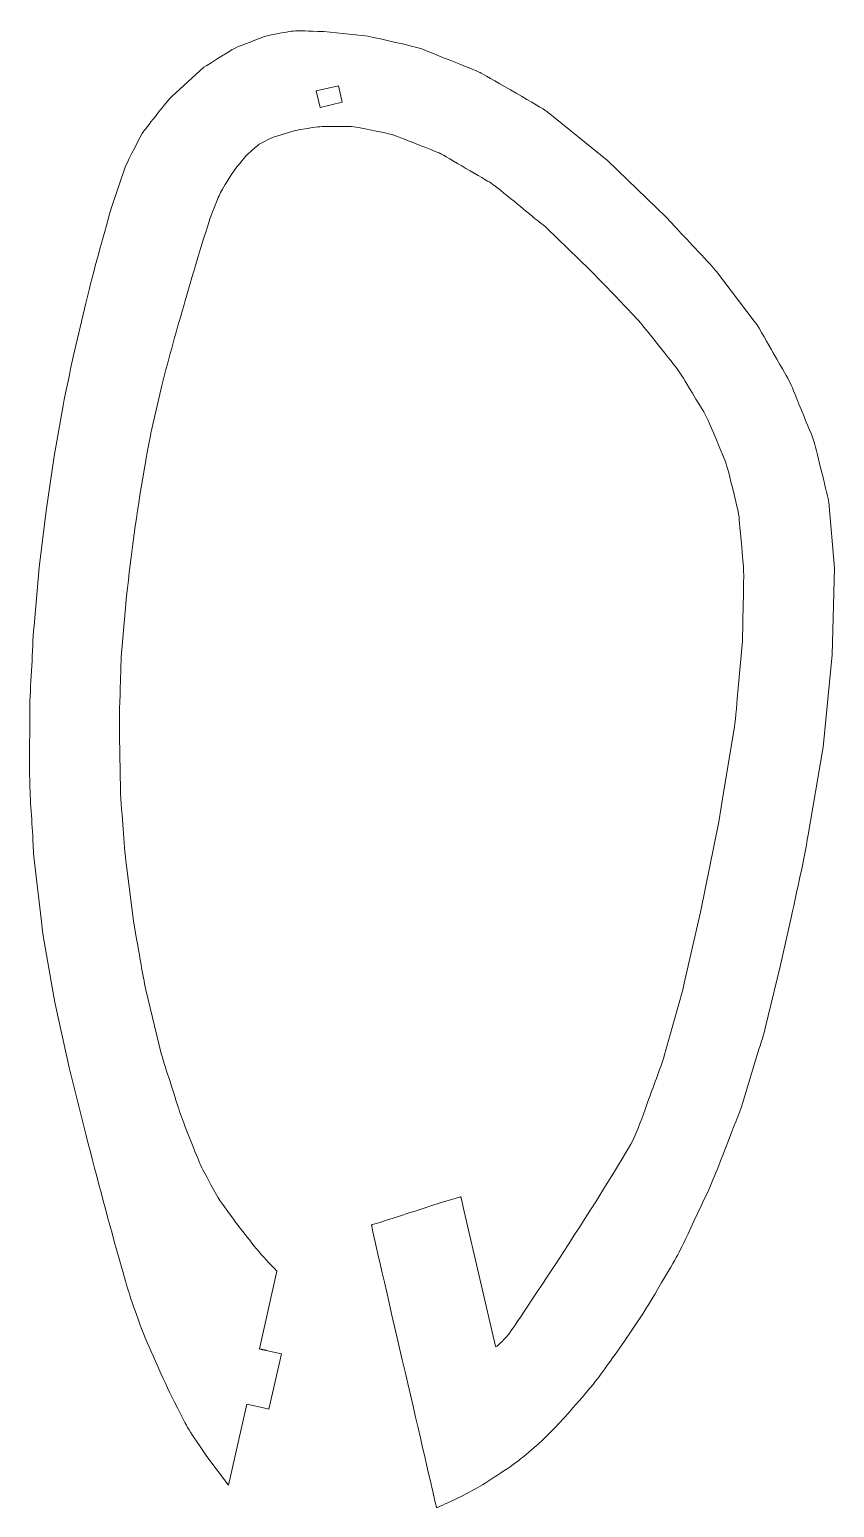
# Model space of a CAD drawing. Header units: millimetres. Extents: x -1642 to 1668, y -582 to 449.
# Drawn here: x -1403.5 to -1261.4, y 31.4 to 292.1 of the extents above; entities that cross this region are included whole.
import ezdxf

# ---------------------------------------------------------------- set-up
doc = ezdxf.new("R2010")
doc.units = ezdxf.units.MM
doc.header["$MEASUREMENT"] = 0
doc.layers.add('layer 1', color=7, linetype='Continuous')

msp = doc.modelspace()

# ---------------------------------------------------------------- linework, layer by layer
at = {"layer": 'layer 1', "color": 18, "lineweight": 9}
for points, knots in [([(-1362.9564, 59.3551), (-1362.9564, 59.3551), (-1362.9543, 59.3546), (-1362.9543, 59.3546), (-1362.9543, 59.3546), (-1362.9543, 59.3546), (-1362.948, 59.3532), (-1362.948, 59.3532), (-1362.948, 59.3532), (-1362.948, 59.3532), (-1362.9378, 59.3509), (-1362.9378, 59.3509), (-1362.9378, 59.3509), (-1362.9378, 59.3509), (-1362.9236, 59.3477), (-1362.9236, 59.3477), (-1362.9236, 59.3477), (-1362.9236, 59.3477), (-1362.9057, 59.3436), (-1362.9057, 59.3436), (-1362.9057, 59.3436), (-1362.9057, 59.3436), (-1362.8842, 59.3387), (-1362.8842, 59.3387), (-1362.8842, 59.3387), (-1362.8842, 59.3387), (-1362.8593, 59.3331), (-1362.8593, 59.3331), (-1362.8593, 59.3331), (-1362.8593, 59.3331), (-1362.831, 59.3266), (-1362.831, 59.3266), (-1362.831, 59.3266), (-1362.831, 59.3266), (-1362.7994, 59.3195), (-1362.7994, 59.3195), (-1362.7994, 59.3195), (-1362.7994, 59.3195), (-1362.7648, 59.3117), (-1362.7648, 59.3117), (-1362.7648, 59.3117), (-1362.7648, 59.3117), (-1362.7273, 59.3031), (-1362.7273, 59.3031), (-1362.7273, 59.3031), (-1362.7273, 59.3031), (-1362.687, 59.294), (-1362.687, 59.294), (-1362.687, 59.294), (-1362.687, 59.294), (-1362.644, 59.2842), (-1362.644, 59.2842), (-1362.644, 59.2842), (-1362.644, 59.2842), (-1362.5984, 59.2739), (-1362.5984, 59.2739), (-1362.5984, 59.2739), (-1362.5984, 59.2739), (-1362.5505, 59.263), (-1362.5505, 59.263), (-1362.5505, 59.263), (-1362.5505, 59.263), (-1362.5002, 59.2516), (-1362.5002, 59.2516), (-1362.5002, 59.2516), (-1362.5002, 59.2516), (-1362.4479, 59.2398), (-1362.4479, 59.2398), (-1362.4479, 59.2398), (-1362.4479, 59.2398), (-1362.3935, 59.2274), (-1362.3935, 59.2274), (-1362.3935, 59.2274), (-1362.3935, 59.2274), (-1362.3372, 59.2147), (-1362.3372, 59.2147), (-1362.3372, 59.2147), (-1362.3372, 59.2147), (-1362.2793, 59.2015), (-1362.2793, 59.2015), (-1362.2793, 59.2015), (-1362.2793, 59.2015), (-1362.2197, 59.188), (-1362.2197, 59.188), (-1362.2197, 59.188), (-1362.2197, 59.188), (-1362.1586, 59.1742), (-1362.1586, 59.1742), (-1362.1586, 59.1742), (-1362.1586, 59.1742), (-1362.0962, 59.16), (-1362.0962, 59.16), (-1362.0962, 59.16), (-1362.0962, 59.16), (-1362.0327, 59.1456), (-1362.0327, 59.1456), (-1362.0327, 59.1456), (-1362.0327, 59.1456), (-1361.968, 59.1309), (-1361.968, 59.1309), (-1361.968, 59.1309), (-1361.968, 59.1309), (-1361.836, 59.101), (-1361.836, 59.101), (-1361.836, 59.101), (-1361.836, 59.101), (-1361.7689, 59.0858), (-1361.7689, 59.0858), (-1361.7689, 59.0858), (-1361.7689, 59.0858), (-1359.0554, 58.4706), (-1359.0554, 58.4706), (-1359.0554, 58.4706), (-1359.0554, 58.4706), (-1361.2665, 48.7183), (-1361.2665, 48.7183), (-1361.2665, 48.7183), (-1361.2665, 48.7183), (-1362.2487, 48.941), (-1362.2487, 48.941), (-1362.2487, 48.941), (-1362.2487, 48.941), (-1362.2488, 48.9404), (-1362.2488, 48.9404), (-1362.2488, 48.9404), (-1362.2488, 48.9404), (-1365.1677, 49.6024), (-1365.1677, 49.6024), (-1365.1677, 49.6024), (-1365.1677, 49.6024), (-1368.4028, 35.334), (-1368.4028, 35.334), (-1368.4028, 35.334), (-1368.4028, 35.334), (-1372.2415, 40.3774), (-1372.2415, 40.3774), (-1372.2415, 40.3774), (-1376.3542, 46.4967), (-1375.0338, 44.3522), (-1378.5362, 51.1247), (-1378.5362, 51.1247), (-1379.2889, 52.5802), (-1380.5991, 55.6435), (-1381.3516, 57.3299), (-1381.3516, 57.3299), (-1382.2951, 59.4441), (-1383.2689, 61.5374), (-1384.0554, 63.7149), (-1384.0554, 63.7149), (-1385.9114, 68.8536), (-1385.67, 68.2105), (-1387.3586, 74.0304), (-1387.3586, 74.0304), (-1389.5678, 81.6447), (-1391.5331, 89.3306), (-1393.5549, 96.9963), (-1393.5549, 96.9963), (-1393.5549, 96.9963), (-1396.5435, 108.9949), (-1396.5435, 108.9949), (-1396.5435, 108.9949), (-1396.5435, 108.9949), (-1399.0242, 120.2444), (-1399.0242, 120.2444), (-1399.0242, 120.2444), (-1399.0242, 120.2444), (-1399.2534, 121.4994), (-1399.2534, 121.4994), (-1399.2534, 121.4994), (-1399.2534, 121.4994), (-1401.2003, 132.6109), (-1401.2003, 132.6109), (-1401.2003, 132.6109), (-1401.2003, 132.6109), (-1401.5067, 135.226), (-1401.5067, 135.226), (-1401.5067, 135.226), (-1401.5067, 135.226), (-1402.7227, 145.7014), (-1402.7227, 145.7014), (-1402.7227, 145.7014), (-1402.8798, 147.1083), (-1402.8936, 148.5402), (-1402.9758, 149.9529), (-1402.9758, 149.9529), (-1403.1959, 153.7341), (-1403.5338, 157.5203), (-1403.52, 161.3093), (-1403.52, 161.3093), (-1403.52, 161.3093), (-1403.474, 172.7154), (-1403.474, 172.7154), (-1403.474, 172.7154), (-1403.4593, 175.1083), (-1403.2512, 177.5107), (-1403.1303, 179.899), (-1403.1303, 179.899), (-1403.0118, 182.2404), (-1402.9489, 184.5903), (-1402.7409, 186.9263), (-1402.7409, 186.9263), (-1402.7409, 186.9263), (-1401.8224, 197.2404), (-1401.8224, 197.2404), (-1401.8224, 197.2404), (-1401.8224, 197.2404), (-1400.5834, 207.2429), (-1400.5834, 207.2429), (-1400.5834, 207.2429), (-1400.5834, 207.2429), (-1399.1594, 216.8892), (-1399.1594, 216.8892), (-1399.1594, 216.8892), (-1399.1594, 216.8892), (-1397.5945, 225.7965), (-1397.5945, 225.7965), (-1397.5945, 225.7965), (-1397.0863, 228.6857), (-1396.4129, 231.5515), (-1395.8169, 234.4235), (-1395.8169, 234.4235), (-1395.8169, 234.4235), (-1393.6085, 243.8921), (-1393.6085, 243.8921), (-1393.6085, 243.8921), (-1392.0327, 250.256), (-1390.7953, 254.6579), (-1388.9986, 260.9459), (-1388.9986, 260.9459), (-1388.9986, 260.9459), (-1386.5979, 268.0394), (-1386.5979, 268.0394), (-1386.5979, 268.0394), (-1386.0473, 269.1097), (-1383.8406, 273.6129), (-1383.3932, 274.1735), (-1383.3932, 274.1735), (-1382.7578, 274.9696), (-1379.0815, 279.73), (-1378.4173, 280.3404), (-1378.4173, 280.3404), (-1378.4173, 280.3404), (-1372.7667, 285.4924), (-1372.7667, 285.4924), (-1372.7667, 285.4924), (-1371.7576, 286.1206), (-1367.4046, 288.8624), (-1366.7074, 289.1257), (-1366.7074, 289.1257), (-1365.3827, 289.6259), (-1362.0895, 290.9893), (-1361.1026, 291.1634), (-1361.1026, 291.1634), (-1355.5595, 292.1411), (-1357.7916, 291.9351), (-1351.5569, 291.8003), (-1351.5569, 291.8003), (-1351.5569, 291.8003), (-1343.7354, 290.9781), (-1343.7354, 290.9781), (-1343.7354, 290.9781), (-1341.7248, 290.5091), (-1335.3477, 289.1321), (-1334.3064, 288.7115), (-1334.3064, 288.7115), (-1332.454, 287.9632), (-1324.3579, 284.7827), (-1323.7729, 284.4437), (-1323.7729, 284.4437), (-1322.1515, 283.5041), (-1312.8597, 278.2125), (-1312.276, 277.7419), (-1312.276, 277.7419), (-1312.276, 277.7419), (-1301.5018, 269.0576), (-1301.5018, 269.0576), (-1301.5018, 269.0576), (-1301.5018, 269.0576), (-1299.7176, 267.3599), (-1299.7176, 267.3599), (-1299.7176, 267.3599), (-1299.7176, 267.3599), (-1291.1387, 259.0479), (-1291.1387, 259.0479), (-1291.1387, 259.0479), (-1291.1387, 259.0479), (-1288.7827, 256.5046), (-1288.7827, 256.5046), (-1288.7827, 256.5046), (-1287.9847, 255.6421), (-1282.8961, 250.2657), (-1282.2748, 249.4521), (-1282.2748, 249.4521), (-1282.2748, 249.4521), (-1275.5796, 240.683), (-1275.5796, 240.683), (-1275.5796, 240.683), (-1274.4843, 239.2484), (-1273.1523, 236.6688), (-1272.2537, 235.1001), (-1272.2537, 235.1001), (-1268.5423, 228.6209), (-1269.8143, 231.2427), (-1266.7449, 223.6666), (-1266.7449, 223.6666), (-1266.5212, 223.1145), (-1265.1636, 219.9874), (-1265, 219.319), (-1265, 219.319), (-1264.619, 217.7625), (-1262.5138, 209.5424), (-1262.4464, 208.7678), (-1262.4464, 208.7678), (-1262.4464, 208.7678), (-1261.4292, 197.0906), (-1261.4292, 197.0906), (-1261.4292, 197.0906), (-1261.4292, 197.0906), (-1261.8067, 181.7903), (-1261.8067, 181.7903), (-1261.8067, 181.7903), (-1261.8067, 181.7903), (-1263.4504, 165.5109), (-1263.4504, 165.5109), (-1263.4504, 165.5109), (-1263.4504, 165.5109), (-1263.5507, 164.8963), (-1263.5507, 164.8963), (-1263.5507, 164.8963), (-1263.5507, 164.8963), (-1266.0661, 150.0583), (-1266.0661, 150.0583), (-1266.0661, 150.0583), (-1266.8833, 145.2463), (-1267.9966, 140.4875), (-1269.0119, 135.7142), (-1269.0119, 135.7142), (-1269.0119, 135.7142), (-1271.009, 126.8372), (-1271.009, 126.8372), (-1271.009, 126.8372), (-1271.009, 126.8372), (-1273.6551, 115.9252), (-1273.6551, 115.9252), (-1273.6551, 115.9252), (-1274.0019, 114.4956), (-1274.6932, 112.4821), (-1275.1301, 111.0384), (-1275.1301, 111.0384), (-1275.1301, 111.0384), (-1277.6626, 102.6709), (-1277.6626, 102.6709), (-1277.6626, 102.6709), (-1278.0801, 101.2998), (-1279.6184, 97.5403), (-1280.1524, 96.1524), (-1280.1524, 96.1524), (-1283.2749, 88.0374), (-1282.2653, 90.369), (-1286.2291, 81.9034), (-1286.2291, 81.9034), (-1289.5039, 74.9094), (-1288.4318, 77.1037), (-1292.6745, 69.8162), (-1292.6745, 69.8162), (-1293.8984, 67.7138), (-1294.4557, 66.7463), (-1295.73, 64.858), (-1295.73, 64.858), (-1298.646, 60.5368), (-1300.01, 58.5229), (-1303.0425, 54.3846), (-1303.0425, 54.3846), (-1304.3372, 52.6179), (-1308.7004, 47.6018), (-1310.0827, 46.1895), (-1310.0827, 46.1895), (-1313.6008, 42.5951), (-1312.8265, 43.2977), (-1316.4871, 40.2106), (-1316.4871, 40.2106), (-1318.1843, 38.7793), (-1322.4896, 36.0153), (-1324.3845, 34.912), (-1324.3845, 34.912), (-1326.6727, 33.5797), (-1329.0788, 32.4804), (-1331.4881, 31.3872), (-1331.4881, 31.3872), (-1331.4881, 31.3872), (-1331.6351, 31.3799), (-1331.6351, 31.3799), (-1331.6351, 31.3799), (-1331.8428, 31.6411), (-1332.2555, 33.8483), (-1332.3008, 34.0444), (-1332.3008, 34.0444), (-1333.569, 39.5405), (-1343.1527, 80.6447), (-1343.1364, 81.1909), (-1343.1364, 81.1909), (-1343.1364, 81.1909), (-1343.0296, 81.2795), (-1343.0296, 81.2795), (-1343.0296, 81.2795), (-1342.6342, 81.2795), (-1327.9517, 86.2064), (-1327.4216, 86.1664), (-1327.4216, 86.1664), (-1327.4216, 86.1664), (-1327.3404, 86.0323), (-1327.3404, 86.0323), (-1327.3404, 86.0323), (-1327.3404, 86.0323), (-1326.7749, 83.5816), (-1326.7749, 83.5816), (-1326.7749, 83.5816), (-1326.7749, 83.5816), (-1321.2861, 59.8538), (-1321.2861, 59.8538), (-1321.2861, 59.8538), (-1321.2861, 59.8538), (-1321.1953, 59.7041), (-1321.1953, 59.7041), (-1321.1953, 59.7041), (-1320.7106, 59.9391), (-1319.4852, 61.3479), (-1319.0779, 61.7637), (-1319.0779, 61.7637), (-1318.1368, 62.8076), (-1298.8332, 92.0978), (-1296.805, 96.625), (-1296.805, 96.625), (-1295.7928, 98.8844), (-1295.0862, 100.9952), (-1294.242, 103.3292), (-1294.242, 103.3292), (-1293.2166, 106.1641), (-1292.0761, 108.966), (-1291.2589, 111.8695), (-1291.2589, 111.8695), (-1291.2589, 111.8695), (-1288.2041, 122.724), (-1288.2041, 122.724), (-1288.2041, 122.724), (-1288.2041, 122.724), (-1287.9348, 123.8892), (-1287.9348, 123.8892), (-1287.9348, 123.8892), (-1287.9348, 123.8892), (-1285.1017, 136.4184), (-1285.1017, 136.4184), (-1285.1017, 136.4184), (-1285.1017, 136.4184), (-1281.8573, 152.3567), (-1281.8573, 152.3567), (-1281.8573, 152.3567), (-1281.8573, 152.3567), (-1280.9911, 157.5524), (-1280.9911, 157.5524), (-1280.9911, 157.5524), (-1280.9911, 157.5524), (-1279.0846, 169.1146), (-1279.0846, 169.1146), (-1279.0846, 169.1146), (-1278.8624, 170.4631), (-1278.6023, 174.0776), (-1278.4799, 175.3679), (-1278.4799, 175.3679), (-1278.4799, 175.3679), (-1277.6414, 184.2031), (-1277.6414, 184.2031), (-1277.6414, 184.2031), (-1277.6414, 184.2031), (-1277.5366, 190.856), (-1277.5366, 190.856), (-1277.5366, 190.856), (-1277.4275, 198.1395), (-1277.3117, 195.6383), (-1278.0335, 203.3094), (-1278.0335, 203.3094), (-1278.3024, 206.1669), (-1278.1685, 206.2041), (-1278.7734, 208.595), (-1278.7734, 208.595), (-1280.9609, 217.2413), (-1279.8036, 213.8127), (-1283.4256, 222.4646), (-1283.4256, 222.4646), (-1284.2884, 224.5257), (-1284.6115, 224.8238), (-1285.8933, 226.9531), (-1285.8933, 226.9531), (-1289.3954, 232.7709), (-1288.1398, 230.9523), (-1292.0736, 235.9261), (-1292.0736, 235.9261), (-1296.1245, 241.048), (-1295.0239, 239.6982), (-1300.0838, 245.0951), (-1300.0838, 245.0951), (-1300.0838, 245.0951), (-1304.6608, 249.8172), (-1304.6608, 249.8172), (-1304.6608, 249.8172), (-1304.6608, 249.8172), (-1312.1839, 257.0754), (-1312.1839, 257.0754), (-1312.1839, 257.0754), (-1313.0471, 257.8771), (-1314.0287, 258.5797), (-1314.9435, 259.3224), (-1314.9435, 259.3224), (-1315.9211, 260.1161), (-1321.2553, 264.5929), (-1322.2984, 265.197), (-1322.2984, 265.197), (-1323.9461, 266.1512), (-1330.7707, 270.2045), (-1331.424, 270.4582), (-1331.424, 270.4582), (-1332.9297, 271.0429), (-1339.1502, 273.5755), (-1340.1355, 273.7698), (-1340.1355, 273.7698), (-1340.7821, 273.8973), (-1346.1063, 275.0375), (-1346.7071, 275.0383), (-1346.7071, 275.0383), (-1352.8974, 275.0464), (-1351.0044, 275.2288), (-1356.6362, 274.3572), (-1356.6362, 274.3572), (-1356.6362, 274.3572), (-1360.6629, 273.0995), (-1360.6629, 273.0995), (-1360.6629, 273.0995), (-1363.4198, 271.7218), (-1362.5967, 272.2943), (-1365.079, 270.1031), (-1365.079, 270.1031), (-1365.4367, 269.7874), (-1367.4053, 267.3778), (-1367.8379, 266.6679), (-1367.8379, 266.6679), (-1370.4351, 262.4056), (-1369.6283, 263.9406), (-1371.5337, 259.1342), (-1371.5337, 259.1342), (-1372.1962, 257.4631), (-1375.4341, 246.4603), (-1376.0404, 244.3555), (-1376.0404, 244.3555), (-1377.4809, 239.3541), (-1378.9093, 234.3599), (-1380.1906, 229.3144), (-1380.1906, 229.3144), (-1380.1906, 229.3144), (-1382.1087, 220.9157), (-1382.1087, 220.9157), (-1382.1087, 220.9157), (-1382.5157, 219.129), (-1383.0108, 215.969), (-1383.3581, 214.0578), (-1383.3581, 214.0578), (-1384.6715, 206.8302), (-1385.518, 199.5245), (-1386.4216, 192.2376), (-1386.4216, 192.2376), (-1386.4216, 192.2376), (-1386.6606, 189.4398), (-1386.6606, 189.4398), (-1386.6606, 189.4398), (-1386.6606, 189.4398), (-1387.3356, 181.4006), (-1387.3356, 181.4006), (-1387.3356, 181.4006), (-1387.3356, 181.4006), (-1387.4726, 177.188), (-1387.4726, 177.188), (-1387.4726, 177.188), (-1387.576, 173.9486), (-1387.7271, 170.7283), (-1387.668, 167.4909), (-1387.668, 167.4909), (-1387.668, 167.4909), (-1387.4946, 158.0057), (-1387.4946, 158.0057), (-1387.4946, 158.0057), (-1387.4405, 156.0565), (-1387.1472, 153.1446), (-1386.9975, 151.0945), (-1386.9975, 151.0945), (-1386.8391, 148.925), (-1386.7117, 146.7574), (-1386.438, 144.5994), (-1386.438, 144.5994), (-1386.438, 144.5994), (-1385.1959, 134.8935), (-1385.1959, 134.8935), (-1385.1959, 134.8935), (-1385.1959, 134.8935), (-1384.6277, 131.6452), (-1384.6277, 131.6452), (-1384.6277, 131.6452), (-1384.1383, 128.9516), (-1383.5656, 125.3529), (-1383.0013, 122.7089), (-1383.0013, 122.7089), (-1383.0013, 122.7089), (-1380.2916, 111.4881), (-1380.2916, 111.4881), (-1380.2916, 111.4881), (-1379.9655, 110.1714), (-1379.156, 107.8687), (-1378.7346, 106.5328), (-1378.7346, 106.5328), (-1376.9075, 100.7402), (-1377.3162, 101.7968), (-1374.987, 95.8792), (-1374.987, 95.8792), (-1372.9419, 90.6835), (-1373.4837, 92.0584), (-1370.5533, 86.5179), (-1370.5533, 86.5179), (-1370.1805, 85.8131), (-1367.6048, 82.294), (-1366.7602, 81.1972), (-1366.7602, 81.1972), (-1364.4306, 78.1721), (-1362.5551, 75.7573), (-1359.8542, 73.0819), (-1359.8542, 73.0819), (-1359.8542, 73.0819), (-1359.8461, 73.0734), (-1359.8461, 73.0734), (-1359.8461, 73.0734), (-1359.8461, 73.0734), (-1362.9564, 59.3551), (-1362.9564, 59.3551)], [0, 0, 0, 0, 0.00621118, 0.00621118, 0.00621118, 0.00621118, 0.01242236, 0.01242236, 0.01242236, 0.01242236, 0.01863354, 0.01863354, 0.01863354, 0.01863354, 0.02484472, 0.02484472, 0.02484472, 0.02484472, 0.0310559, 0.0310559, 0.0310559, 0.0310559, 0.03726708, 0.03726708, 0.03726708, 0.03726708, 0.04347826, 0.04347826, 0.04347826, 0.04347826, 0.04968944, 0.04968944, 0.04968944, 0.04968944, 0.05590062, 0.05590062, 0.05590062, 0.05590062, 0.0621118, 0.0621118, 0.0621118, 0.0621118, 0.06832298, 0.06832298, 0.06832298, 0.06832298, 0.07453416, 0.07453416, 0.07453416, 0.07453416, 0.08074534, 0.08074534, 0.08074534, 0.08074534, 0.08695652, 0.08695652, 0.08695652, 0.08695652, 0.0931677, 0.0931677, 0.0931677, 0.0931677, 0.09937888, 0.09937888, 0.09937888, 0.09937888, 0.10559006, 0.10559006, 0.10559006, 0.10559006, 0.11180124, 0.11180124, 0.11180124, 0.11180124, 0.11801242, 0.11801242, 0.11801242, 0.11801242, 0.1242236, 0.1242236, 0.1242236, 0.1242236, 0.13043478, 0.13043478, 0.13043478, 0.13043478, 0.13664596, 0.13664596, 0.13664596, 0.13664596, 0.14285714, 0.14285714, 0.14285714, 0.14285714, 0.14906832, 0.14906832, 0.14906832, 0.14906832, 0.1552795, 0.1552795, 0.1552795, 0.1552795, 0.16149068, 0.16149068, 0.16149068, 0.16149068, 0.16770186, 0.16770186, 0.16770186, 0.16770186, 0.17391304, 0.17391304, 0.17391304, 0.17391304, 0.18012422, 0.18012422, 0.18012422, 0.18012422, 0.1863354, 0.1863354, 0.1863354, 0.1863354, 0.19254658, 0.19254658, 0.19254658, 0.19254658, 0.19875776, 0.19875776, 0.19875776, 0.19875776, 0.20496894, 0.20496894, 0.20496894, 0.20496894, 0.21118012, 0.21118012, 0.21118012, 0.21118012, 0.2173913, 0.2173913, 0.2173913, 0.2173913, 0.22360248, 0.22360248, 0.22360248, 0.22360248, 0.22981366, 0.22981366, 0.22981366, 0.22981366, 0.23602484, 0.23602484, 0.23602484, 0.23602484, 0.24223602, 0.24223602, 0.24223602, 0.24223602, 0.2484472, 0.2484472, 0.2484472, 0.2484472, 0.25465839, 0.25465839, 0.25465839, 0.25465839, 0.26086957, 0.26086957, 0.26086957, 0.26086957, 0.26708075, 0.26708075, 0.26708075, 0.26708075, 0.27329193, 0.27329193, 0.27329193, 0.27329193, 0.27950311, 0.27950311, 0.27950311, 0.27950311, 0.28571429, 0.28571429, 0.28571429, 0.28571429, 0.29192547, 0.29192547, 0.29192547, 0.29192547, 0.29813665, 0.29813665, 0.29813665, 0.29813665, 0.30434783, 0.30434783, 0.30434783, 0.30434783, 0.31055901, 0.31055901, 0.31055901, 0.31055901, 0.31677019, 0.31677019, 0.31677019, 0.31677019, 0.32298137, 0.32298137, 0.32298137, 0.32298137, 0.32919255, 0.32919255, 0.32919255, 0.32919255, 0.33540373, 0.33540373, 0.33540373, 0.33540373, 0.34161491, 0.34161491, 0.34161491, 0.34161491, 0.34782609, 0.34782609, 0.34782609, 0.34782609, 0.35403727, 0.35403727, 0.35403727, 0.35403727, 0.36024845, 0.36024845, 0.36024845, 0.36024845, 0.36645963, 0.36645963, 0.36645963, 0.36645963, 0.37267081, 0.37267081, 0.37267081, 0.37267081, 0.37888199, 0.37888199, 0.37888199, 0.37888199, 0.38509317, 0.38509317, 0.38509317, 0.38509317, 0.39130435, 0.39130435, 0.39130435, 0.39130435, 0.39751553, 0.39751553, 0.39751553, 0.39751553, 0.40372671, 0.40372671, 0.40372671, 0.40372671, 0.40993789, 0.40993789, 0.40993789, 0.40993789, 0.41614907, 0.41614907, 0.41614907, 0.41614907, 0.42236025, 0.42236025, 0.42236025, 0.42236025, 0.42857143, 0.42857143, 0.42857143, 0.42857143, 0.43478261, 0.43478261, 0.43478261, 0.43478261, 0.44099379, 0.44099379, 0.44099379, 0.44099379, 0.44720497, 0.44720497, 0.44720497, 0.44720497, 0.45341615, 0.45341615, 0.45341615, 0.45341615, 0.45962733, 0.45962733, 0.45962733, 0.45962733, 0.46583851, 0.46583851, 0.46583851, 0.46583851, 0.47204969, 0.47204969, 0.47204969, 0.47204969, 0.47826087, 0.47826087, 0.47826087, 0.47826087, 0.48447205, 0.48447205, 0.48447205, 0.48447205, 0.49068323, 0.49068323, 0.49068323, 0.49068323, 0.49689441, 0.49689441, 0.49689441, 0.49689441, 0.50310559, 0.50310559, 0.50310559, 0.50310559, 0.50931677, 0.50931677, 0.50931677, 0.50931677, 0.51552795, 0.51552795, 0.51552795, 0.51552795, 0.52173913, 0.52173913, 0.52173913, 0.52173913, 0.52795031, 0.52795031, 0.52795031, 0.52795031, 0.53416149, 0.53416149, 0.53416149, 0.53416149, 0.54037267, 0.54037267, 0.54037267, 0.54037267, 0.54658385, 0.54658385, 0.54658385, 0.54658385, 0.55279503, 0.55279503, 0.55279503, 0.55279503, 0.55900621, 0.55900621, 0.55900621, 0.55900621, 0.56521739, 0.56521739, 0.56521739, 0.56521739, 0.57142857, 0.57142857, 0.57142857, 0.57142857, 0.57763975, 0.57763975, 0.57763975, 0.57763975, 0.58385093, 0.58385093, 0.58385093, 0.58385093, 0.59006211, 0.59006211, 0.59006211, 0.59006211, 0.59627329, 0.59627329, 0.59627329, 0.59627329, 0.60248447, 0.60248447, 0.60248447, 0.60248447, 0.60869565, 0.60869565, 0.60869565, 0.60869565, 0.61490683, 0.61490683, 0.61490683, 0.61490683, 0.62111801, 0.62111801, 0.62111801, 0.62111801, 0.62732919, 0.62732919, 0.62732919, 0.62732919, 0.63354037, 0.63354037, 0.63354037, 0.63354037, 0.63975155, 0.63975155, 0.63975155, 0.63975155, 0.64596273, 0.64596273, 0.64596273, 0.64596273, 0.65217391, 0.65217391, 0.65217391, 0.65217391, 0.65838509, 0.65838509, 0.65838509, 0.65838509, 0.66459627, 0.66459627, 0.66459627, 0.66459627, 0.67080745, 0.67080745, 0.67080745, 0.67080745, 0.67701863, 0.67701863, 0.67701863, 0.67701863, 0.68322981, 0.68322981, 0.68322981, 0.68322981, 0.68944099, 0.68944099, 0.68944099, 0.68944099, 0.69565217, 0.69565217, 0.69565217, 0.69565217, 0.70186335, 0.70186335, 0.70186335, 0.70186335, 0.70807453, 0.70807453, 0.70807453, 0.70807453, 0.71428571, 0.71428571, 0.71428571, 0.71428571, 0.72049689, 0.72049689, 0.72049689, 0.72049689, 0.72670807, 0.72670807, 0.72670807, 0.72670807, 0.73291925, 0.73291925, 0.73291925, 0.73291925, 0.73913043, 0.73913043, 0.73913043, 0.73913043, 0.74534161, 0.74534161, 0.74534161, 0.74534161, 0.7515528, 0.7515528, 0.7515528, 0.7515528, 0.75776398, 0.75776398, 0.75776398, 0.75776398, 0.76397516, 0.76397516, 0.76397516, 0.76397516, 0.77018634, 0.77018634, 0.77018634, 0.77018634, 0.77639752, 0.77639752, 0.77639752, 0.77639752, 0.7826087, 0.7826087, 0.7826087, 0.7826087, 0.78881988, 0.78881988, 0.78881988, 0.78881988, 0.79503106, 0.79503106, 0.79503106, 0.79503106, 0.80124224, 0.80124224, 0.80124224, 0.80124224, 0.80745342, 0.80745342, 0.80745342, 0.80745342, 0.8136646, 0.8136646, 0.8136646, 0.8136646, 0.81987578, 0.81987578, 0.81987578, 0.81987578, 0.82608696, 0.82608696, 0.82608696, 0.82608696, 0.83229814, 0.83229814, 0.83229814, 0.83229814, 0.83850932, 0.83850932, 0.83850932, 0.83850932, 0.8447205, 0.8447205, 0.8447205, 0.8447205, 0.85093168, 0.85093168, 0.85093168, 0.85093168, 0.85714286, 0.85714286, 0.85714286, 0.85714286, 0.86335404, 0.86335404, 0.86335404, 0.86335404, 0.86956522, 0.86956522, 0.86956522, 0.86956522, 0.8757764, 0.8757764, 0.8757764, 0.8757764, 0.88198758, 0.88198758, 0.88198758, 0.88198758, 0.88819876, 0.88819876, 0.88819876, 0.88819876, 0.89440994, 0.89440994, 0.89440994, 0.89440994, 0.90062112, 0.90062112, 0.90062112, 0.90062112, 0.9068323, 0.9068323, 0.9068323, 0.9068323, 0.91304348, 0.91304348, 0.91304348, 0.91304348, 0.91925466, 0.91925466, 0.91925466, 0.91925466, 0.92546584, 0.92546584, 0.92546584, 0.92546584, 0.93167702, 0.93167702, 0.93167702, 0.93167702, 0.9378882, 0.9378882, 0.9378882, 0.9378882, 0.94409938, 0.94409938, 0.94409938, 0.94409938, 0.95031056, 0.95031056, 0.95031056, 0.95031056, 0.95652174, 0.95652174, 0.95652174, 0.95652174, 0.96273292, 0.96273292, 0.96273292, 0.96273292, 0.9689441, 0.9689441, 0.9689441, 0.9689441, 0.97515528, 0.97515528, 0.97515528, 0.97515528, 0.98136646, 0.98136646, 0.98136646, 0.98136646, 0.98757764, 0.98757764, 0.98757764, 0.98757764, 1, 1, 1, 1]), ([(-1352.9065, 281.332), (-1352.9065, 281.332), (-1349.0087, 282.2305), (-1349.0087, 282.2305), (-1349.0087, 282.2305), (-1349.0087, 282.2305), (-1348.3349, 279.3071), (-1348.3349, 279.3071), (-1348.3349, 279.3071), (-1348.3349, 279.3071), (-1352.2327, 278.4087), (-1352.2327, 278.4087), (-1352.2327, 278.4087), (-1352.2327, 278.4087), (-1352.9065, 281.332), (-1352.9065, 281.332)], [0, 0, 0, 0, 0.2, 0.2, 0.2, 0.2, 0.4, 0.4, 0.4, 0.4, 0.6, 0.6, 0.6, 0.6, 1, 1, 1, 1])]:
    msp.add_open_spline(points, degree=3, knots=knots, dxfattribs=at)

doc.saveas('drawing.dxf')
